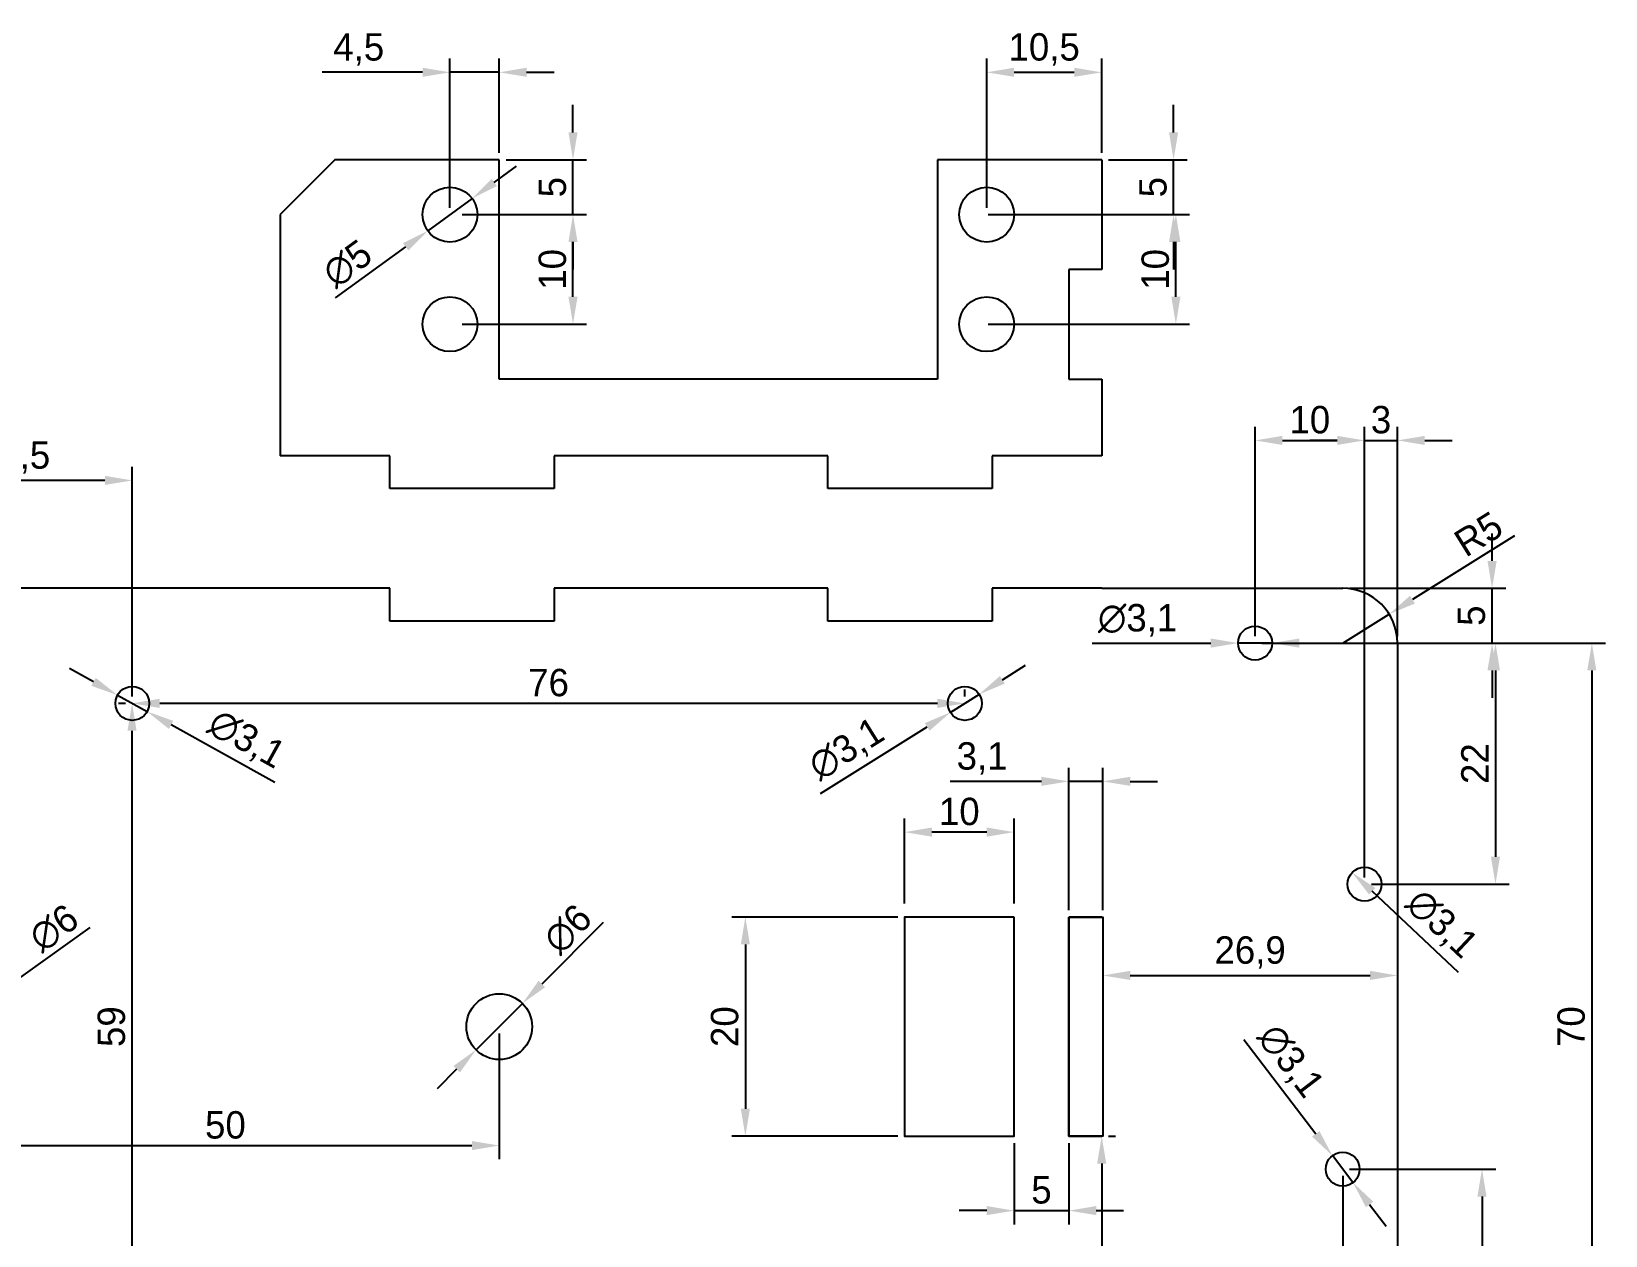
# Model space of a CAD drawing. Header units: millimetres. Extents: x -87 to 325, y -29 to 181.
# Drawn here: x 82.3 to 226, y 70.9 to 180.8 of the extents above; entities that cross this region are included whole.
import ezdxf

# ---------------------------------------------------------------- set-up
doc = ezdxf.new("R2010")
doc.units = ezdxf.units.MM
for name, color, linetype in [('base', 7, 'Continuous'), ('c_base', 4, 'Continuous'), ('c_lateral', 4, 'Continuous'), ('diametros', 4, 'Continuous'), ('laterales', 7, 'Continuous')]:
    doc.layers.add(name, color=color, linetype=linetype)
doc.dimstyles.new('ISO-25', dxfattribs={"dimtxt": 2.5, "dimasz": 2.5, "dimexe": 1.25, "dimexo": 0.625, "dimtad": 1, "dimtxsty": 'Standard', "dimcen": 2.5, "dimadec": 0, "dimazin": 0, "dimtfac": 1, "dimtmove": 0, "dimatfit": 3, "dimfxl": 1, "dimarcsym": 0})

# ---------------------------------------------------------------- blocks, each defined once
blk = doc.blocks.new('*D5')
at = {"layer": 'Defpoints', "color": 0}
for p in [(168.81, 120.32), (166.19, 118.68)]:
    blk.add_point(p, dxfattribs=at)
at = {"layer": 'diametros', "color": 0, "lineweight": -2}
for p, q in [((170.93, 121.65), (173.05, 122.98)), ((168.81, 120.32), (166.19, 118.68)), ((154.33, 111.26), (164.07, 117.35))]:
    blk.add_line(p, q, dxfattribs=at)
at = {"layer": 'diametros', "color": 0}
for points in [[(170.71, 122), (171.15, 121.3), (168.81, 120.32)], [(163.85, 117.7), (164.29, 117), (166.19, 118.68)]]:
    blk.add_solid(points, dxfattribs=at)
at = {"layer": 'diametros', "color": 0, "insert": (156.76, 115.23), "char_height": 2.5, "attachment_point": 5, "rotation": 32.0445}
blk.add_mtext('∅3,1', dxfattribs=at)
blk = doc.blocks.new('*D6')
at = {"layer": 'Defpoints', "color": 0}
for p in [(90.14, 120.25), (92.86, 118.75)]:
    blk.add_point(p, dxfattribs=at)
at = {"layer": 'diametros', "color": 0, "lineweight": -2}
for p, q in [((87.96, 121.47), (85.77, 122.68)), ((90.14, 120.25), (92.86, 118.75)), ((104.51, 112.27), (95.04, 117.53))]:
    blk.add_line(p, q, dxfattribs=at)
at = {"layer": 'diametros', "color": 0}
for points in [[(88.16, 121.83), (87.76, 121.1), (90.14, 120.25)], [(95.24, 117.9), (94.84, 117.17), (92.86, 118.75)]]:
    blk.add_solid(points, dxfattribs=at)
at = {"layer": 'diametros', "color": 0, "insert": (101.88, 116.12), "char_height": 2.5, "attachment_point": 5, "rotation": 330.9525}
blk.add_mtext('∅3,1', dxfattribs=at)
blk = doc.blocks.new('*D7')
at = {"layer": 'Defpoints', "color": 0}
for p in [(77.44, 91.75), (72.56, 88.25)]:
    blk.add_point(p, dxfattribs=at)
at = {"layer": 'diametros', "color": 0, "lineweight": -2}
for p, q in [((87.63, 99.04), (79.47, 93.2)), ((72.56, 88.25), (77.44, 91.75)), ((70.53, 86.8), (68.49, 85.35))]:
    blk.add_line(p, q, dxfattribs=at)
at = {"layer": 'diametros', "color": 0}
for points in [[(79.23, 93.54), (79.72, 92.86), (77.44, 91.75)], [(70.28, 87.14), (70.77, 86.46), (72.56, 88.25)]]:
    blk.add_solid(points, dxfattribs=at)
at = {"layer": 'diametros', "color": 0, "insert": (84.34, 98.99), "char_height": 2.5, "attachment_point": 5, "rotation": 35.5764}
blk.add_mtext('∅6', dxfattribs=at)
blk = doc.blocks.new('*D20')
at = {"layer": 'c_base', "color": 0, "lineweight": -2}
for p, q in [((70, 130.63), (70, 141.09)), ((91.5, 120.12), (91.5, 141.09)), ((89, 139.84), (72.5, 139.84))]:
    blk.add_line(p, q, dxfattribs=at)
at = {"layer": 'c_base', "color": 0}
for points in [[(72.5, 140.26), (72.5, 139.43), (70, 139.84)], [(89, 140.26), (89, 139.43), (91.5, 139.84)]]:
    blk.add_solid(points, dxfattribs=at)
at = {"layer": 'Defpoints', "color": 0}
for p in [(70, 139.84), (70, 130), (91.5, 119.5)]:
    blk.add_point(p, dxfattribs=at)
at = {"layer": 'c_base', "color": 0, "insert": (80.75, 141.93), "char_height": 2.5, "attachment_point": 5}
blk.add_mtext('21,5', dxfattribs=at)
blk = doc.blocks.new('*D21')
at = {"layer": 'c_base', "color": 0, "lineweight": -2}
for p, q in [((91.5, 120.12), (91.5, 120.75)), ((167.5, 120.12), (167.5, 120.75)), ((165, 119.5), (94, 119.5))]:
    blk.add_line(p, q, dxfattribs=at)
at = {"layer": 'c_base', "color": 0}
for points in [[(94, 119.92), (94, 119.08), (91.5, 119.5)], [(165, 119.92), (165, 119.08), (167.5, 119.5)]]:
    blk.add_solid(points, dxfattribs=at)
at = {"layer": 'Defpoints', "color": 0}
for p in [(91.5, 119.5), (91.5, 119.5), (167.5, 119.5)]:
    blk.add_point(p, dxfattribs=at)
at = {"layer": 'c_base', "color": 0, "insert": (129.5, 121.38), "char_height": 2.5, "attachment_point": 5}
blk.add_mtext('76', dxfattribs=at)
blk = doc.blocks.new('*D22')
at = {"layer": 'c_base', "color": 0, "lineweight": -2}
for p, q in [((90.88, 119.5), (90.23, 119.5)), ((91.48, 63), (91.48, 117)), ((166.88, 60.5), (90.23, 60.5))]:
    blk.add_line(p, q, dxfattribs=at)
at = {"layer": 'c_base', "color": 0}
for points in [[(91.06, 117), (91.89, 117), (91.48, 119.5)], [(91.06, 63), (91.89, 63), (91.48, 60.5)]]:
    blk.add_solid(points, dxfattribs=at)
at = {"layer": 'Defpoints', "color": 0}
for p in [(91.48, 119.5), (91.5, 119.5), (167.5, 60.5)]:
    blk.add_point(p, dxfattribs=at)
at = {"layer": 'c_base', "color": 0, "insert": (89.6, 90), "char_height": 2.5, "attachment_point": 5, "rotation": 90}
blk.add_mtext('59', dxfattribs=at)
blk = doc.blocks.new('*D38')
at = {"layer": 'c_lateral', "color": 0, "lineweight": -2}
for p, q in [((131.73, 171.6), (131.73, 174.1)), ((125.62, 169.1), (132.98, 169.1)), ((131.73, 164.1), (131.73, 169.1)), ((121.62, 164.1), (132.98, 164.1)), ((131.73, 161.6), (131.73, 159.1))]:
    blk.add_line(p, q, dxfattribs=at)
at = {"layer": 'c_lateral', "color": 0}
for points in [[(131.32, 171.6), (132.15, 171.6), (131.73, 169.1)], [(131.32, 161.6), (132.15, 161.6), (131.73, 164.1)]]:
    blk.add_solid(points, dxfattribs=at)
at = {"layer": 'Defpoints', "color": 0}
for p in [(125, 169.1), (131.73, 169.1), (121, 164.1)]:
    blk.add_point(p, dxfattribs=at)
at = {"layer": 'c_lateral', "color": 0, "insert": (129.86, 166.6), "char_height": 2.5, "attachment_point": 5, "rotation": 90}
blk.add_mtext('5', dxfattribs=at)
blk = doc.blocks.new('*D39')
at = {"layer": 'c_lateral', "color": 0, "lineweight": -2}
for p, q in [((121.62, 164.1), (132.98, 164.1)), ((131.73, 156.6), (131.73, 161.6)), ((121.62, 154.1), (132.98, 154.1))]:
    blk.add_line(p, q, dxfattribs=at)
at = {"layer": 'c_lateral', "color": 0}
for points in [[(131.32, 161.6), (132.15, 161.6), (131.73, 164.1)], [(131.32, 156.6), (132.15, 156.6), (131.73, 154.1)]]:
    blk.add_solid(points, dxfattribs=at)
at = {"layer": 'Defpoints', "color": 0}
for p in [(121, 164.1), (131.73, 164.1), (121, 154.1)]:
    blk.add_point(p, dxfattribs=at)
at = {"layer": 'c_lateral', "color": 0, "insert": (129.86, 159.1), "char_height": 2.5, "attachment_point": 5, "rotation": 90}
blk.add_mtext('10', dxfattribs=at)
blk = doc.blocks.new('*D40')
at = {"layer": 'c_lateral', "color": 0, "lineweight": -2}
for p, q in [((186.56, 171.6), (186.56, 174.1)), ((180.62, 169.1), (187.81, 169.1)), ((186.56, 164.1), (186.56, 169.1)), ((169.62, 164.1), (187.81, 164.1)), ((186.56, 161.6), (186.56, 159.1))]:
    blk.add_line(p, q, dxfattribs=at)
at = {"layer": 'c_lateral', "color": 0}
for points in [[(186.15, 171.6), (186.98, 171.6), (186.56, 169.1)], [(186.15, 161.6), (186.98, 161.6), (186.56, 164.1)]]:
    blk.add_solid(points, dxfattribs=at)
at = {"layer": 'Defpoints', "color": 0}
for p in [(180, 169.1), (186.56, 169.1), (169, 164.1)]:
    blk.add_point(p, dxfattribs=at)
at = {"layer": 'c_lateral', "color": 0, "insert": (184.69, 166.6), "char_height": 2.5, "attachment_point": 5, "rotation": 90}
blk.add_mtext('5', dxfattribs=at)
blk = doc.blocks.new('*D41')
at = {"layer": 'c_lateral', "color": 0, "lineweight": -2}
for p, q in [((169.62, 164.1), (188.02, 164.1)), ((186.77, 156.6), (186.77, 161.6)), ((169.62, 154.1), (188.02, 154.1))]:
    blk.add_line(p, q, dxfattribs=at)
at = {"layer": 'c_lateral', "color": 0}
for points in [[(186.36, 161.6), (187.19, 161.6), (186.77, 164.1)], [(186.36, 156.6), (187.19, 156.6), (186.77, 154.1)]]:
    blk.add_solid(points, dxfattribs=at)
at = {"layer": 'Defpoints', "color": 0}
for p in [(169, 164.1), (186.77, 164.1), (169, 154.1)]:
    blk.add_point(p, dxfattribs=at)
at = {"layer": 'c_lateral', "color": 0, "insert": (184.9, 159.1), "char_height": 2.5, "attachment_point": 5, "rotation": 90}
blk.add_mtext('10', dxfattribs=at)
blk = doc.blocks.new('*D52')
at = {"layer": 'Defpoints', "color": 0}
for p in [(122.52, 165.57), (118.48, 162.62)]:
    blk.add_point(p, dxfattribs=at)
at = {"layer": 'diametros', "color": 0, "lineweight": -2}
for p, q in [((124.54, 167.04), (126.56, 168.51)), ((122.52, 165.57), (118.48, 162.62)), ((110.06, 156.5), (116.46, 161.15))]:
    blk.add_line(p, q, dxfattribs=at)
at = {"layer": 'diametros', "color": 0}
for points in [[(124.3, 167.37), (124.79, 166.7), (122.52, 165.57)], [(116.21, 161.49), (116.7, 160.82), (118.48, 162.62)]]:
    blk.add_solid(points, dxfattribs=at)
at = {"layer": 'diametros', "color": 0, "insert": (111.14, 159.61), "char_height": 2.5, "attachment_point": 5, "rotation": 36.0401}
blk.add_mtext('∅5', dxfattribs=at)
blk = doc.blocks.new('*D54')
at = {"layer": 'c_lateral', "color": 0, "lineweight": -2}
for p, q in [((120.5, 164.72), (120.5, 178.33)), ((125, 169.72), (125, 178.33)), ((118, 177.08), (108.83, 177.08)), ((125, 177.08), (120.5, 177.08)), ((127.5, 177.08), (130, 177.08))]:
    blk.add_line(p, q, dxfattribs=at)
at = {"layer": 'c_lateral', "color": 0}
for points in [[(118, 177.5), (118, 176.67), (120.5, 177.08)], [(127.5, 177.5), (127.5, 176.67), (125, 177.08)]]:
    blk.add_solid(points, dxfattribs=at)
at = {"layer": 'Defpoints', "color": 0}
for p in [(120.5, 177.08), (125, 169.1), (120.5, 164.1)]:
    blk.add_point(p, dxfattribs=at)
at = {"layer": 'c_lateral', "color": 0, "insert": (112.17, 179.17), "char_height": 2.5, "attachment_point": 5}
blk.add_mtext('4,5', dxfattribs=at)
blk = doc.blocks.new('*D55')
at = {"layer": 'c_lateral', "color": 0, "lineweight": -2}
for p, q in [((169.5, 164.72), (169.5, 178.33)), ((180, 169.72), (180, 178.33)), ((172, 177.08), (177.5, 177.08))]:
    blk.add_line(p, q, dxfattribs=at)
at = {"layer": 'c_lateral', "color": 0}
for points in [[(172, 177.5), (172, 176.67), (169.5, 177.08)], [(177.5, 177.5), (177.5, 176.67), (180, 177.08)]]:
    blk.add_solid(points, dxfattribs=at)
at = {"layer": 'Defpoints', "color": 0}
for p in [(180, 177.08), (180, 169.1), (169.5, 164.1)]:
    blk.add_point(p, dxfattribs=at)
at = {"layer": 'c_lateral', "color": 0, "insert": (174.75, 179.17), "char_height": 2.5, "attachment_point": 5}
blk.add_mtext('10,5', dxfattribs=at)
blk = doc.blocks.new('*D61')
at = {"layer": 'c_base', "color": 0, "lineweight": -2}
for p, q in [((161.38, 100), (146.22, 100)), ((147.47, 97.5), (147.47, 82.5)), ((161.38, 80), (146.22, 80))]:
    blk.add_line(p, q, dxfattribs=at)
at = {"layer": 'c_base', "color": 0}
for points in [[(147.05, 97.5), (147.88, 97.5), (147.47, 100)], [(147.05, 82.5), (147.88, 82.5), (147.47, 80)]]:
    blk.add_solid(points, dxfattribs=at)
at = {"layer": 'Defpoints', "color": 0}
for p in [(162, 100), (147.47, 80), (162, 80)]:
    blk.add_point(p, dxfattribs=at)
at = {"layer": 'c_base', "color": 0, "insert": (145.59, 90), "char_height": 2.5, "attachment_point": 5, "rotation": 90}
blk.add_mtext('20', dxfattribs=at)
blk = doc.blocks.new('*D62')
at = {"layer": 'c_base', "color": 0, "lineweight": -2}
for p, q in [((162, 101.25), (162, 109)), ((172, 101.25), (172, 109)), ((169.5, 107.75), (164.5, 107.75))]:
    blk.add_line(p, q, dxfattribs=at)
at = {"layer": 'c_base', "color": 0}
for points in [[(164.5, 108.17), (164.5, 107.33), (162, 107.75)], [(169.5, 108.17), (169.5, 107.33), (172, 107.75)]]:
    blk.add_solid(points, dxfattribs=at)
at = {"layer": 'Defpoints', "color": 0}
for p in [(162, 107.75), (162, 100.62), (172, 100.62)]:
    blk.add_point(p, dxfattribs=at)
at = {"layer": 'c_base', "color": 0, "insert": (167, 109.62), "char_height": 2.5, "attachment_point": 5}
blk.add_mtext('10', dxfattribs=at)
blk = doc.blocks.new('*D63')
at = {"layer": 'c_base', "color": 0, "lineweight": -2}
for p, q in [((172, 79.38), (172, 71.96)), ((177, 79.38), (177, 71.96)), ((169.5, 73.21), (167, 73.21)), ((172, 73.21), (177, 73.21)), ((179.5, 73.21), (182, 73.21))]:
    blk.add_line(p, q, dxfattribs=at)
at = {"layer": 'c_base', "color": 0}
for points in [[(169.5, 73.63), (169.5, 72.8), (172, 73.21)], [(179.5, 73.63), (179.5, 72.8), (177, 73.21)]]:
    blk.add_solid(points, dxfattribs=at)
at = {"layer": 'Defpoints', "color": 0}
for p in [(172, 80), (177, 80), (177, 73.21)]:
    blk.add_point(p, dxfattribs=at)
at = {"layer": 'c_base', "color": 0, "insert": (174.5, 75.09), "char_height": 2.5, "attachment_point": 5}
blk.add_mtext('5', dxfattribs=at)
blk = doc.blocks.new('*D66')
at = {"layer": 'c_base', "color": 0, "lineweight": -2}
for p, q in [((207.62, 125), (226, 125)), ((224.75, 122.5), (224.75, 57.5)), ((207.62, 55), (226, 55))]:
    blk.add_line(p, q, dxfattribs=at)
at = {"layer": 'c_base', "color": 0}
for points in [[(224.33, 122.5), (225.16, 122.5), (224.75, 125)], [(224.33, 57.5), (225.16, 57.5), (224.75, 55)]]:
    blk.add_solid(points, dxfattribs=at)
at = {"layer": 'Defpoints', "color": 0}
for p in [(207, 125), (207, 55), (224.75, 55)]:
    blk.add_point(p, dxfattribs=at)
at = {"layer": 'c_base', "color": 0, "insert": (222.87, 90), "char_height": 2.5, "attachment_point": 5, "rotation": 90}
blk.add_mtext('70', dxfattribs=at)
blk = doc.blocks.new('*D67')
at = {"layer": 'Defpoints', "color": 0}
for p in [(206.24, 127.64), (202, 125)]:
    blk.add_point(p, dxfattribs=at)
at = {"layer": 'diametros', "color": 0, "lineweight": -2}
for p, q in [((217.69, 134.78), (208.37, 128.97)), ((202, 125), (206.24, 127.64))]:
    blk.add_line(p, q, dxfattribs=at)
at = {"layer": 'diametros', "color": 0}
blk.add_solid([(208.15, 129.32), (208.59, 128.61), (206.24, 127.64)], dxfattribs=at)
at = {"layer": 'diametros', "color": 0, "insert": (214.4, 134.94), "char_height": 2.5, "attachment_point": 5, "rotation": 31.9273}
blk.add_mtext('R5', dxfattribs=at)
blk = doc.blocks.new('*D83')
at = {"layer": 'c_base', "color": 0, "lineweight": -2}
for p, q in [((75, 89.38), (75, 77.9)), ((125, 89.38), (125, 77.9)), ((77.5, 79.15), (122.5, 79.15))]:
    blk.add_line(p, q, dxfattribs=at)
at = {"layer": 'c_base', "color": 0}
for points in [[(77.5, 79.56), (77.5, 78.73), (75, 79.15)], [(122.5, 79.56), (122.5, 78.73), (125, 79.15)]]:
    blk.add_solid(points, dxfattribs=at)
at = {"layer": 'Defpoints', "color": 0}
for p in [(75, 90), (125, 90), (125, 79.15)]:
    blk.add_point(p, dxfattribs=at)
at = {"layer": 'c_base', "color": 0, "insert": (100, 81.02), "char_height": 2.5, "attachment_point": 5}
blk.add_mtext('50', dxfattribs=at)
blk = doc.blocks.new('*D84')
at = {"layer": 'Defpoints', "color": 0}
for p in [(127.12, 92.12), (122.88, 87.88)]:
    blk.add_point(p, dxfattribs=at)
at = {"layer": 'diametros', "color": 0, "lineweight": -2}
for p, q in [((134.49, 99.49), (128.89, 93.89)), ((122.88, 87.88), (127.12, 92.12)), ((121.11, 86.11), (119.34, 84.34))]:
    blk.add_line(p, q, dxfattribs=at)
at = {"layer": 'diametros', "color": 0}
for points in [[(128.59, 94.18), (129.18, 93.59), (127.12, 92.12)], [(120.82, 86.41), (121.41, 85.82), (122.88, 87.88)]]:
    blk.add_solid(points, dxfattribs=at)
at = {"layer": 'diametros', "color": 0, "insert": (131.25, 98.9), "char_height": 2.5, "attachment_point": 5, "rotation": 45.0036}
blk.add_mtext('∅6', dxfattribs=at)
blk = doc.blocks.new('*D85')
at = {"layer": 'Defpoints', "color": 0}
for p in [(192.45, 125), (195.55, 125)]:
    blk.add_point(p, dxfattribs=at)
at = {"layer": 'diametros', "color": 0, "lineweight": -2}
for p, q in [((179.12, 125), (189.95, 125)), ((195.55, 125), (192.45, 125)), ((198.05, 125), (200.55, 125))]:
    blk.add_line(p, q, dxfattribs=at)
at = {"layer": 'diametros', "color": 0}
for points in [[(189.95, 125.42), (189.95, 124.58), (192.45, 125)], [(198.05, 125.42), (198.05, 124.58), (195.55, 125)]]:
    blk.add_solid(points, dxfattribs=at)
at = {"layer": 'diametros', "color": 0, "insert": (183.28, 127.08), "char_height": 2.5, "attachment_point": 5}
blk.add_mtext('∅3,1', dxfattribs=at)
blk = doc.blocks.new('*D86')
at = {"layer": 'c_base', "color": 0, "lineweight": -2}
for p, q in [((194, 125.62), (194, 144.74)), ((204, 103.62), (204, 144.74)), ((196.5, 143.49), (201.5, 143.49))]:
    blk.add_line(p, q, dxfattribs=at)
at = {"layer": 'c_base', "color": 0}
for points in [[(196.5, 143.91), (196.5, 143.08), (194, 143.49)], [(201.5, 143.91), (201.5, 143.08), (204, 143.49)]]:
    blk.add_solid(points, dxfattribs=at)
at = {"layer": 'Defpoints', "color": 0}
for p in [(204, 143.49), (194, 125), (204, 103)]:
    blk.add_point(p, dxfattribs=at)
at = {"layer": 'c_base', "color": 0, "insert": (199, 145.37), "char_height": 2.5, "attachment_point": 5}
blk.add_mtext('10', dxfattribs=at)
blk = doc.blocks.new('*D87')
at = {"layer": 'c_base', "color": 0, "lineweight": -2}
for p, q in [((215.64, 132.5), (215.64, 135)), ((202.62, 130), (216.89, 130)), ((215.64, 125), (215.64, 130)), ((194.62, 125), (216.89, 125)), ((215.64, 122.5), (215.64, 120))]:
    blk.add_line(p, q, dxfattribs=at)
at = {"layer": 'c_base', "color": 0}
for points in [[(215.22, 132.5), (216.06, 132.5), (215.64, 130)], [(215.22, 122.5), (216.06, 122.5), (215.64, 125)]]:
    blk.add_solid(points, dxfattribs=at)
at = {"layer": 'Defpoints', "color": 0}
for p in [(202, 130), (215.64, 130), (194, 125)]:
    blk.add_point(p, dxfattribs=at)
at = {"layer": 'c_base', "color": 0, "insert": (213.76, 127.5), "char_height": 2.5, "attachment_point": 5, "rotation": 90}
blk.add_mtext('5', dxfattribs=at)
blk = doc.blocks.new('*D88')
at = {"layer": 'c_base', "color": 0, "lineweight": -2}
for p, q in [((194.62, 125), (217.2, 125)), ((215.95, 122.5), (215.95, 105.5)), ((204.62, 103), (217.2, 103))]:
    blk.add_line(p, q, dxfattribs=at)
at = {"layer": 'c_base', "color": 0}
for points in [[(215.53, 122.5), (216.36, 122.5), (215.95, 125)], [(215.53, 105.5), (216.36, 105.5), (215.95, 103)]]:
    blk.add_solid(points, dxfattribs=at)
at = {"layer": 'Defpoints', "color": 0}
for p in [(194, 125), (204, 103), (215.95, 103)]:
    blk.add_point(p, dxfattribs=at)
at = {"layer": 'c_base', "color": 0, "insert": (214.07, 114), "char_height": 2.5, "attachment_point": 5, "rotation": 90}
blk.add_mtext('22', dxfattribs=at)
blk = doc.blocks.new('*D89')
at = {"layer": 'c_base', "color": 0, "lineweight": -2}
for p, q in [((204, 103.62), (204, 144.74)), ((207, 125.62), (207, 144.74)), ((201.5, 143.49), (199, 143.49)), ((204, 143.49), (207, 143.49)), ((209.5, 143.49), (212, 143.49))]:
    blk.add_line(p, q, dxfattribs=at)
at = {"layer": 'c_base', "color": 0}
for points in [[(201.5, 143.91), (201.5, 143.08), (204, 143.49)], [(209.5, 143.91), (209.5, 143.08), (207, 143.49)]]:
    blk.add_solid(points, dxfattribs=at)
at = {"layer": 'Defpoints', "color": 0}
for p in [(207, 143.49), (207, 125), (204, 103)]:
    blk.add_point(p, dxfattribs=at)
at = {"layer": 'c_base', "color": 0, "insert": (205.5, 145.37), "char_height": 2.5, "attachment_point": 5}
blk.add_mtext('3', dxfattribs=at)
blk = doc.blocks.new('*D91')
at = {"layer": 'c_base', "color": 0, "lineweight": -2}
for p, q in [((202.62, 77), (215.97, 77)), ((214.72, 74.5), (214.72, 57.5)), ((192.62, 55), (215.97, 55))]:
    blk.add_line(p, q, dxfattribs=at)
at = {"layer": 'c_base', "color": 0}
for points in [[(214.3, 74.5), (215.13, 74.5), (214.72, 77)], [(214.3, 57.5), (215.13, 57.5), (214.72, 55)]]:
    blk.add_solid(points, dxfattribs=at)
at = {"layer": 'Defpoints', "color": 0}
for p in [(202, 77), (192, 55), (214.72, 55)]:
    blk.add_point(p, dxfattribs=at)
at = {"layer": 'c_base', "color": 0, "insert": (212.84, 66), "char_height": 2.5, "attachment_point": 5, "rotation": 90}
blk.add_mtext('22', dxfattribs=at)
blk = doc.blocks.new('*D92')
at = {"layer": 'c_base', "color": 0, "lineweight": -2}
for p, q in [((202, 76.38), (202, 38.7)), ((192, 54.38), (192, 38.7)), ((199.5, 39.95), (194.5, 39.95))]:
    blk.add_line(p, q, dxfattribs=at)
at = {"layer": 'c_base', "color": 0}
for points in [[(194.5, 40.37), (194.5, 39.53), (192, 39.95)], [(199.5, 40.37), (199.5, 39.53), (202, 39.95)]]:
    blk.add_solid(points, dxfattribs=at)
at = {"layer": 'Defpoints', "color": 0}
for p in [(202, 77), (192, 55), (192, 39.95)]:
    blk.add_point(p, dxfattribs=at)
at = {"layer": 'c_base', "color": 0, "insert": (197, 41.82), "char_height": 2.5, "attachment_point": 5}
blk.add_mtext('10', dxfattribs=at)
blk = doc.blocks.new('*D93')
at = {"layer": 'c_base', "color": 0, "lineweight": -2}
for p, q in [((180.62, 80), (181.25, 80)), ((180, 77.5), (180, 52.5)), ((179.38, 50), (178.75, 50))]:
    blk.add_line(p, q, dxfattribs=at)
at = {"layer": 'c_base', "color": 0}
for points in [[(179.58, 77.5), (180.42, 77.5), (180, 80)], [(179.58, 52.5), (180.42, 52.5), (180, 50)]]:
    blk.add_solid(points, dxfattribs=at)
at = {"layer": 'Defpoints', "color": 0}
for p in [(180, 80), (180, 50), (180, 50)]:
    blk.add_point(p, dxfattribs=at)
at = {"layer": 'c_base', "color": 0, "insert": (178.12, 65), "char_height": 2.5, "attachment_point": 5, "rotation": 90}
blk.add_mtext('30', dxfattribs=at)
blk = doc.blocks.new('*D94')
at = {"layer": 'c_base', "color": 0, "lineweight": -2}
blk.add_line((212.58, 94.93), (204.69, 102.35), dxfattribs=at)
at = {"layer": 'c_base', "color": 0}
blk.add_solid([(204.98, 102.65), (204.41, 102.05), (202.87, 104.06)], dxfattribs=at)
at = {"layer": 'Defpoints', "color": 0}
for p in [(202.87, 104.06), (205.13, 101.94)]:
    blk.add_point(p, dxfattribs=at)
at = {"layer": 'c_base', "color": 0, "insert": (210.98, 99.3), "char_height": 2.5, "attachment_point": 5, "rotation": 316.7476}
blk.add_mtext('∅3,1', dxfattribs=at)
blk = doc.blocks.new('*D95')
at = {"layer": 'c_base', "color": 0, "lineweight": -2}
for p, q in [((192.98, 88.84), (199.55, 80.22)), ((202.94, 75.77), (201.06, 78.23)), ((204.45, 73.78), (205.97, 71.79))]:
    blk.add_line(p, q, dxfattribs=at)
at = {"layer": 'c_base', "color": 0}
for points in [[(199.88, 80.47), (199.21, 79.97), (201.06, 78.23)], [(204.79, 74.03), (204.12, 73.53), (202.94, 75.77)]]:
    blk.add_solid(points, dxfattribs=at)
at = {"layer": 'Defpoints', "color": 0}
for p in [(201.06, 78.23), (202.94, 75.77)]:
    blk.add_point(p, dxfattribs=at)
at = {"layer": 'c_base', "color": 0, "insert": (197.16, 86.79), "char_height": 2.5, "attachment_point": 5, "rotation": 307.3037}
blk.add_mtext('∅3,1', dxfattribs=at)
blk = doc.blocks.new('*D97')
at = {"layer": 'c_base', "color": 0, "lineweight": -2}
for p, q in [((180.1, 99.38), (180.1, 93.42)), ((207, 99.38), (207, 93.42)), ((182.6, 94.67), (204.5, 94.67))]:
    blk.add_line(p, q, dxfattribs=at)
at = {"layer": 'c_base', "color": 0}
for points in [[(182.6, 95.09), (182.6, 94.26), (180.1, 94.67)], [(204.5, 95.09), (204.5, 94.26), (207, 94.67)]]:
    blk.add_solid(points, dxfattribs=at)
at = {"layer": 'Defpoints', "color": 0}
for p in [(180.1, 100), (207, 100), (207, 94.67)]:
    blk.add_point(p, dxfattribs=at)
at = {"layer": 'c_base', "color": 0, "insert": (193.55, 96.76), "char_height": 2.5, "attachment_point": 5}
blk.add_mtext('26,9', dxfattribs=at)
blk = doc.blocks.new('*D98')
at = {"layer": 'c_base', "color": 0, "lineweight": -2}
for p, q in [((177, 100.62), (177, 113.63)), ((180.1, 100.62), (180.1, 113.63)), ((174.5, 112.38), (166.17, 112.38)), ((180.1, 112.38), (177, 112.38)), ((182.6, 112.38), (185.1, 112.38))]:
    blk.add_line(p, q, dxfattribs=at)
at = {"layer": 'c_base', "color": 0}
for points in [[(174.5, 112.8), (174.5, 111.97), (177, 112.38)], [(182.6, 112.8), (182.6, 111.97), (180.1, 112.38)]]:
    blk.add_solid(points, dxfattribs=at)
at = {"layer": 'Defpoints', "color": 0}
for p in [(177, 112.38), (177, 100), (180.1, 100)]:
    blk.add_point(p, dxfattribs=at)
at = {"layer": 'c_base', "color": 0, "insert": (169.08, 114.47), "char_height": 2.5, "attachment_point": 5}
blk.add_mtext('3,1', dxfattribs=at)

msp = doc.modelspace()

# ---------------------------------------------------------------- linework, layer by layer
at = {"layer": 'base'}
for p, q in [((115, 130), (70, 130)), ((115, 127), (115, 130)), ((155, 130), (130, 130)), ((130, 130), (130, 127)), ((155, 127), (155, 130)), ((180, 130), (170, 130)), ((170, 130), (170, 127)), ((180, 130), (202, 130)), ((130, 127), (115, 127)), ((170, 127), (155, 127)), ((207, 125), (207, 55)), ((180, 100), (177, 100)), ((177, 100), (177, 80)), ((177, 80), (180, 80))]:
    msp.add_line(p, q, dxfattribs=at)
for points in [[(172, 100), (162, 100), (162, 80), (172, 80)], [(177, 100), (180.1, 100), (180.1, 80), (177, 80)]]:
    msp.add_lwpolyline(points, close=True, dxfattribs=at)
for centre, radius in [((194, 125), 1.55), ((91.5, 119.5), 1.55), ((167.5, 119.5), 1.55), ((204, 103), 1.55), ((125, 90), 3), ((202, 77), 1.55)]:
    msp.add_circle(centre, radius, dxfattribs=at)
msp.add_arc((202, 125), 5, 0, 90, dxfattribs=at)
at = {"layer": 'laterales'}
for p, q in [((110, 169.095), (105, 164.095)), ((125, 169.095), (110, 169.095)), ((125, 149.095), (125, 169.095)), ((180, 169.095), (165, 169.095)), ((165, 169.095), (165, 149.095)), ((180, 169.095), (180, 159.095)), ((105, 164.095), (105, 142.095)), ((180, 159.095), (177, 159.095)), ((177, 159.095), (177, 149.095)), ((165, 149.095), (125, 149.095)), ((177, 149.095), (180, 149.095)), ((180, 149.095), (180, 142.095)), ((115, 142.095), (105, 142.095)), ((115, 139.095), (115, 142.095)), ((155, 142.095), (130, 142.095)), ((130, 142.095), (130, 139.095)), ((155, 139.095), (155, 142.095)), ((180, 142.095), (170, 142.095)), ((170, 142.095), (170, 139.095)), ((130, 139.095), (115, 139.095)), ((170, 139.095), (155, 139.095))]:
    msp.add_line(p, q, dxfattribs=at)
for centre in [(120.5, 164.095), (169.5, 164.095), (120.5, 154.095), (169.5, 154.095)]:
    msp.add_circle(centre, 2.5, dxfattribs=at)

# ---------------------------------------------------------------- dimensions: what is measured, and where the dimension line sits
at = {"layer": 'c_base'}
for base, p1, p2, picture, middle in [((204, 143.492), (194, 125), (204, 103), '*D86', (199, 145.367)), ((207, 143.492), (204, 103), (207, 125), '*D89', (205.5, 145.367)), ((70, 139.845), (91.5, 119.5), (70, 130), '*D20', (80.75, 141.928)), ((91.5, 119.5), (167.5, 119.5), (91.5, 119.5), '*D21', (129.5, 121.375)), ((162, 107.748), (172, 100.625), (162, 100.625), '*D62', (167, 109.623)), ((125, 79.145), (75, 90), (125, 90), '*D83', (100, 81.02)), ((177, 73.215), (172, 80), (177, 80), '*D63', (174.5, 75.09))]:
    dim = msp.add_linear_dim(base=base, p1=p1, p2=p2, dimstyle='ISO-25', dxfattribs=at)
    dim.commit()
    dim.dimension.update_dxf_attribs({"geometry": picture, "text_midpoint": middle})
for base, p1, p2, picture, middle in [((215.639, 130), (194, 125), (202, 130), '*D87', (213.764, 127.5)), ((215.947, 103), (194, 125), (204, 103), '*D88', (214.072, 114)), ((224.746, 55), (207, 125), (207, 55), '*D66', (222.871, 90)), ((91.475, 119.5), (167.5, 60.5), (91.5, 119.5), '*D22', (89.6, 90)), ((147.466, 80), (162, 100), (162, 80), '*D61', (145.591, 90))]:
    dim = msp.add_linear_dim(base=base, p1=p1, p2=p2, angle=90, dimstyle='ISO-25', dxfattribs=at)
    dim.commit()
    dim.dimension.update_dxf_attribs({"geometry": picture, "text_midpoint": middle})
for base, p1, p2, picture, middle in [((177, 112.385), (180.1, 100), (177, 100), '*D98', (169.083, 114.468)), ((207, 94.672), (180.1, 100), (207, 100), '*D97', (193.55, 96.756)), ((192, 39.949), (202, 77), (192, 55), '*D92', (197, 41.824))]:
    dim = msp.add_linear_dim(base=base, p1=p1, p2=p2, dimstyle='ISO-25', override={"dimcen": 24.166092}, dxfattribs=at)
    dim.commit()
    dim.dimension.update_dxf_attribs({"geometry": picture, "text_midpoint": middle})
dim = msp.add_diameter_dim_2p(p1=(205.129, 101.938), p2=(202.871, 104.062), dimstyle='ISO-25', override={"dimcen": 24.166092}, dxfattribs=at)
dim.commit()
dim.dimension.update_dxf_attribs({"geometry": '*D94', "text_midpoint": (209.548, 97.781), "dimtype": 163})
dim = msp.add_diameter_dim_2p(p1=(202.939, 75.767), p2=(201.061, 78.233), dimstyle='ISO-25', override={"dimcen": 24.166092}, dxfattribs=at)
dim.commit()
dim.dimension.update_dxf_attribs({"geometry": '*D95', "text_midpoint": (197.162, 86.787)})
for base, p1, p2, picture, middle in [((180, 50), (180, 80), (180, 50), '*D93', (178.125, 65)), ((214.717, 55), (202, 77), (192, 55), '*D91', (212.842, 66))]:
    dim = msp.add_linear_dim(base=base, p1=p1, p2=p2, angle=90, dimstyle='ISO-25', override={"dimcen": 24.166092}, dxfattribs=at)
    dim.commit()
    dim.dimension.update_dxf_attribs({"geometry": picture, "text_midpoint": middle})
at = {"layer": 'c_lateral'}
for base, p1, p2, picture, middle in [((120.5, 177.082), (125, 169.095), (120.5, 164.095), '*D54', (112.167, 179.166)), ((180, 177.082), (169.5, 164.095), (180, 169.095), '*D55', (174.75, 179.166))]:
    dim = msp.add_linear_dim(base=base, p1=p1, p2=p2, dimstyle='ISO-25', dxfattribs=at)
    dim.commit()
    dim.dimension.update_dxf_attribs({"geometry": picture, "text_midpoint": middle})
for base, p1, p2, picture, middle in [((131.734, 169.095), (121, 164.095), (125, 169.095), '*D38', (129.859, 166.595)), ((186.564, 169.095), (169, 164.095), (180, 169.095), '*D40', (184.689, 166.595)), ((131.734, 164.095), (121, 154.095), (121, 164.095), '*D39', (129.859, 159.095)), ((186.772, 164.095), (169, 154.095), (169, 164.095), '*D41', (184.897, 159.095))]:
    dim = msp.add_linear_dim(base=base, p1=p1, p2=p2, angle=90, dimstyle='ISO-25', dxfattribs=at)
    dim.commit()
    dim.dimension.update_dxf_attribs({"geometry": picture, "text_midpoint": middle})
at = {"layer": 'diametros'}
for p1, p2, picture, middle in [((122.522, 165.566), (118.478, 162.625), '*D52', (111.142, 159.605)), ((195.55, 125), (192.45, 125), '*D85', (183.283, 127.083)), ((90.145, 120.253), (92.855, 118.747), '*D6', (101.88, 116.118)), ((122.879, 87.879), (127.121, 92.121), '*D84', (131.246, 98.898))]:
    dim = msp.add_diameter_dim_2p(p1=p1, p2=p2, dimstyle='ISO-25', dxfattribs=at)
    dim.commit()
    dim.dimension.update_dxf_attribs({"geometry": picture, "text_midpoint": middle})
dim = msp.add_radius_dim(center=(202, 125), mpoint=(206.244, 127.644), dimstyle='ISO-25', dxfattribs=at)
dim.commit()
dim.dimension.update_dxf_attribs({"geometry": '*D67', "text_midpoint": (215.391, 133.344), "dimtype": 164})
for p1, p2, picture, middle in [((168.814, 120.322), (166.186, 118.678), '*D5', (157.86, 113.466)), ((72.56, 88.255), (77.44, 91.745), '*D7', (85.43, 97.461))]:
    dim = msp.add_diameter_dim_2p(p1=p1, p2=p2, dimstyle='ISO-25', dxfattribs=at)
    dim.commit()
    dim.dimension.update_dxf_attribs({"geometry": picture, "text_midpoint": middle, "dimtype": 163})

doc.saveas('drawing.dxf')
